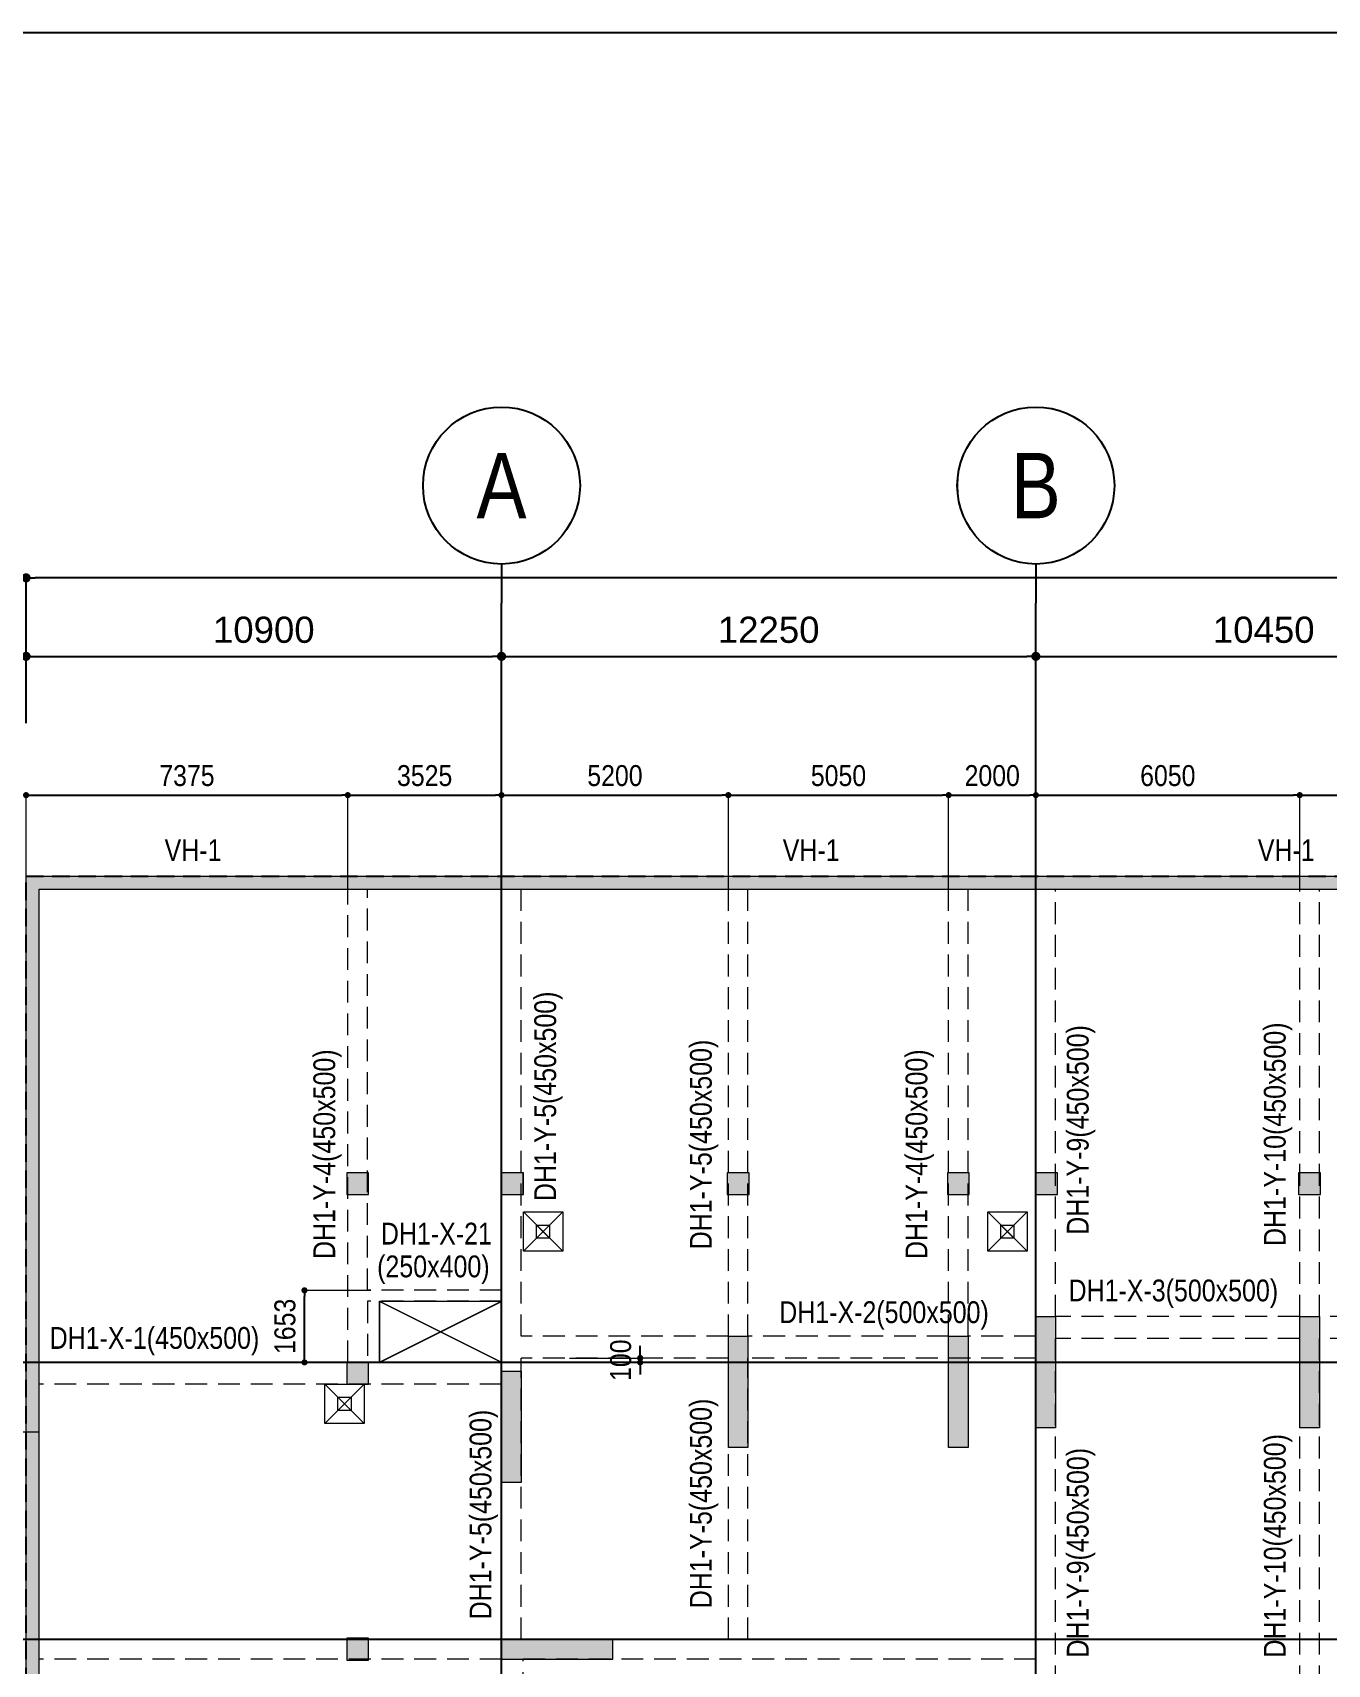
# Model space of a CAD drawing. Header units: millimetres. Extents: x 3718783 to 4027851, y 882487 to 1100782.
# Drawn here: x 3783429 to 3813112, y 1063373 to 1100782 of the extents above; entities that cross this region are included whole.
import ezdxf
from ezdxf.enums import TextEntityAlignment as Align

# ---------------------------------------------------------------- set-up
doc = ezdxf.new("R2010")
doc.units = ezdxf.units.MM
doc.header["$LTSCALE"] = 200
doc.header["$MEASUREMENT"] = 0
for name, pattern in [('CHG_XX_Cot_Ham 1$0$MB_Luoi truc$0$HTT Hidden 21', [3, 2, -1]), ('CHG_XX_Damsan_Ham 1$0$HIDDEN', [0.375, 0.25, -0.125]), ('CHG_XX_Luoi truc$0$MB_Luoi truc$0$Center101', [13, 10, -1, 1, -1]), ('HIDDEN', [0.375, 0.25, -0.125])]:
    doc.linetypes.add(name, pattern=pattern)
doc.layers.get('Defpoints').update_dxf_attribs({"color": 14, "lineweight": 0})
for name, color, linetype, lineweight in [('CHG_XX_Cot_Ham 1$0$Ap0302_PC', 150, 'Continuous', 9), ('CHG_XX_Cot_Ham 1$0$Ap0302_PC @ 1', 150, 'Continuous', 9), ('CHG_XX_Cot_Ham 1$0$Ap0302_PC @ 150', 150, 'Continuous', 9), ('CHG_XX_Cot_Ham 1$0$Ap0311_H', 8, 'Continuous', 15), ('CHG_XX_Cot_Ham 1$0$MB_Luoi truc$0$Dim 300', 1, 'Continuous', 5), ('CHG_XX_Cot_Ham 1$0$S_Concrete_Cont_2 Normal', 2, 'Continuous', 13), ('CHG_XX_Damsan_Ham 1$0$CHUTO', 51, 'Continuous', 15), ('CHG_XX_Damsan_Ham 1$0$DBAO', 3, 'Continuous', 13), ('CHG_XX_Damsan_Ham 1$0$DGIONG', 4, 'Continuous', 13), ('CHG_XX_Damsan_Ham 1$0$DMo', 254, 'CHG_XX_Damsan_Ham 1$0$HIDDEN', 9), ('CHG_XX_Damsan_Ham 1$0$Star Lo Mo', 5, 'Continuous', 13), ('CHG_XX_Damsan_Ham 1$0$tam cap ram', 8, 'Continuous', 5), ('Dim 200', 1, 'Continuous', 5), ('DMo', 254, 'HIDDEN', 9), ('MB_Luoi truc$0$Dim 300', 1, 'Continuous', 5), ('TEXT P Y', 2, 'Continuous', 15)]:
    doc.layers.add(name, color=color, linetype=linetype, lineweight=lineweight)
for name, color, linetype in [('CHG_XX_Cot_Ham 1$0$MB_Cot ham$0$Concrete Line', 6, 'Continuous'), ('CHG_XX_Cot_Ham 1$0$mb_cot tang 1-3$0$Concrete Line', 6, 'Continuous'), ('CHG_XX_Luoi truc$0$Grid', 34, 'Continuous'), ('CHG_XX_Luoi truc$0$Grid Line', 251, 'CHG_XX_Luoi truc$0$MB_Luoi truc$0$Center101'), ('mb_cot tang 1-3$0$Concrete Line', 6, 'Continuous'), ('TEXT P X', 1, 'Continuous')]:
    doc.layers.add(name, color=color, linetype=linetype)
doc.styles.add('CHG_XX_Cot_Ham 1$0$MB_Luoi truc$0$Arial_C', font='arial.ttf')
doc.styles.add('CHG_XX_Damsan_Ham 1$0$MB Ham 1$0$VNI-HelveC', font='VHELVCN_0.TTF')
doc.styles.add('CHG_XX_Luoi truc$0$MB_Luoi truc$0$Grid A-F$0$VNI-HelveCB', font='VHELVCB_0.TTF')
doc.styles.add('MB_Luoi truc$0$Arial_C', font='arial.ttf', dxfattribs={"width": 0.85})
doc.styles.add('TTP-HelCon', font='VHELVCN_0.TTF')
doc.dimstyles.new('200', dxfattribs={"dimscale": 200, "dimtxt": 2.4, "dimasz": 0.7, "dimexe": 0.0003, "dimexo": 0, "dimgap": 1, "dimtad": 1, "dimdec": 0, "dimzin": 12, "dimdsep": 46, "dimtxsty": 'MB_Luoi truc$0$Arial_C', "dimblk": 'MB_Luoi truc$0$_Dot', "dimcen": 0.5, "dimclrd": 256, "dimclre": 8, "dimclrt": 1, "dimadec": 0, "dimazin": 0, "dimtfac": 1, "dimtdec": 0, "dimtix": 1, "dimtmove": 2, "dimatfit": 3, "dimldrblk": 'MB_Luoi truc$0$HTT Arrow 30', "dimfxl": 1, "dimtolj": 1, "dimtzin": 0, "dimlwe": -1, "dimarcsym": 0})
doc.dimstyles.new('CHG_XX_Cot_Ham 1$0$MB_Luoi truc$0$Dim 300 (A1-A2)', dxfattribs={"dimscale": 300, "dimtxt": 2, "dimasz": 0.7, "dimexe": 0, "dimexo": 1, "dimgap": 1, "dimtad": 1, "dimdec": 0, "dimzin": 12, "dimdsep": 46, "dimtxsty": 'CHG_XX_Cot_Ham 1$0$MB_Luoi truc$0$Arial_C', "dimblk": 'CHG_XX_Cot_Ham 1$0$MB_Luoi truc$0$_Dot', "dimcen": 1, "dimclrd": 256, "dimclre": 256, "dimclrt": 3, "dimadec": 0, "dimazin": 0, "dimtfac": 1, "dimtdec": 0, "dimtix": 1, "dimtmove": 2, "dimatfit": 3, "dimldrblk": 'CHG_XX_Cot_Ham 1$0$MB_Luoi truc$0$HTT Arrow 30', "dimfxl": 1, "dimtolj": 1, "dimtzin": 0, "dimarcsym": 0})

# ---------------------------------------------------------------- blocks, each defined once
blk = doc.blocks.new('*U401')
at = {"layer": 'CHG_XX_Luoi truc$0$Grid', "lineweight": -2}
blk.add_line((0, 611), (0, 608), dxfattribs=at)
blk.add_circle((0, 617), 6, dxfattribs=at)
at = {"layer": 'CHG_XX_Luoi truc$0$Grid Line'}
blk.add_line((0, 0), (0, 608), dxfattribs=at)
at = {"layer": 'CHG_XX_Luoi truc$0$Grid', "lineweight": -2, "style": 'CHG_XX_Luoi truc$0$MB_Luoi truc$0$Grid A-F$0$VNI-HelveCB'}
for tag, p in [('GRIDSUB', (0, 617)), ('GRID', (0, -9))]:
    blk.add_attdef(tag, text='', height=5, dxfattribs=at).set_placement(p, align=Align.MIDDLE)
blk = doc.blocks.new('*U402')
at = {"layer": 'CHG_XX_Luoi truc$0$Grid', "lineweight": -2}
blk.add_line((0, 611), (0, 608), dxfattribs=at)
blk.add_circle((0, 617), 6, dxfattribs=at)
at = {"layer": 'CHG_XX_Luoi truc$0$Grid Line'}
blk.add_line((0, 0), (0, 608), dxfattribs=at)
at = {"layer": 'CHG_XX_Luoi truc$0$Grid', "lineweight": -2, "style": 'CHG_XX_Luoi truc$0$MB_Luoi truc$0$Grid A-F$0$VNI-HelveCB'}
for tag, p in [('GRIDSUB', (0, 617)), ('GRID', (0, -9))]:
    blk.add_attdef(tag, text='', height=5, dxfattribs=at).set_placement(p, align=Align.MIDDLE)
blk = doc.blocks.new('*U403')
at = {"layer": 'CHG_XX_Luoi truc$0$Grid Line'}
blk.add_line((0, 0), (0, 438), dxfattribs=at)
at = {"layer": 'CHG_XX_Luoi truc$0$Grid', "lineweight": -2, "style": 'CHG_XX_Luoi truc$0$MB_Luoi truc$0$Grid A-F$0$VNI-HelveCB'}
for tag, p in [('GRIDSUB', (0, 447)), ('GRID', (0, -9))]:
    blk.add_attdef(tag, text='', height=5, dxfattribs=at).set_placement(p, align=Align.MIDDLE)
blk = doc.blocks.new('CHG_XX_Luoi truc')
at = {"layer": 'CHG_XX_Luoi truc$0$Grid'}
ref = blk.add_blockref('*U402', (0, -12747), dxfattribs=dict(at, xscale=300, yscale=300, zscale=300))
ref.add_attrib('GRIDSUB', 'A', dxfattribs={"lineweight": -2, "height": 1500, "style": 'CHG_XX_Luoi truc$0$MB_Luoi truc$0$Grid A-F$0$VNI-HelveCB'}).set_placement((0, 172353), align=Align.MIDDLE)
ref = blk.add_blockref('*U401', (12250, -12747), dxfattribs=dict(at, xscale=300, yscale=300, zscale=300))
ref.add_attrib('GRIDSUB', 'B', dxfattribs={"lineweight": -2, "height": 1500, "style": 'CHG_XX_Luoi truc$0$MB_Luoi truc$0$Grid A-F$0$VNI-HelveCB'}).set_placement((12250, 172353), align=Align.MIDDLE)
at = {"layer": 'CHG_XX_Luoi truc$0$Grid', "xscale": 300.0000000000013, "yscale": 300.0000000000013, "zscale": 300.0000000000013, "rotation": 90}
for p in [(110703, 152250), (110703, 145900)]:
    blk.add_blockref('*U403', p, dxfattribs=at)
blk = doc.blocks.new('CHG_XX_Cot_Ham 1$0$MB_Luoi truc$0$_Dot')
at = {"color": 0, "linetype": 'ByBlock', "lineweight": -2}
blk.add_line((-0.5, 0), (-1, 0), dxfattribs=at)
at = {"color": 0, "linetype": 'ByBlock', "const_width": 0.5}
blk.add_lwpolyline([(-0.25, 0, 1), (0.25, 0, 1)], format="xyb", close=True, dxfattribs=at)
blk = doc.blocks.new('*D393')
at = {"layer": 'CHG_XX_Cot_Ham 1$0$MB_Luoi truc$0$Dim 300', "lineweight": -2, "transparency": 16777216}
for p, q in [((-10900, 166908), (-10900, 168437)), ((-10690, 168437), (-210, 168437)), ((0, 166908), (0, 168437))]:
    blk.add_line(p, q, dxfattribs=at)
at = {"layer": 'Defpoints', "color": 0, "transparency": 16777216}
for p in [(0, 168437), (-10900, 166608), (0, 166608)]:
    blk.add_point(p, dxfattribs=at)
at = {"layer": 'CHG_XX_Cot_Ham 1$0$MB_Luoi truc$0$Dim 300', "lineweight": -2, "transparency": 16777216, "xscale": 210, "yscale": 210, "zscale": 210, "rotation": 180}
blk.add_blockref('CHG_XX_Cot_Ham 1$0$MB_Luoi truc$0$_Dot', (-10900, 168437), dxfattribs=at)
at = {"layer": 'CHG_XX_Cot_Ham 1$0$MB_Luoi truc$0$Dim 300', "lineweight": -2, "transparency": 16777216, "xscale": 210, "yscale": 210, "zscale": 210}
blk.add_blockref('CHG_XX_Cot_Ham 1$0$MB_Luoi truc$0$_Dot', (0, 168437), dxfattribs=at)
at = {"layer": 'CHG_XX_Cot_Ham 1$0$MB_Luoi truc$0$Dim 300', "color": 3, "transparency": 16777216, "insert": (-5450, 169043), "char_height": 600, "attachment_point": 5, "style": 'CHG_XX_Cot_Ham 1$0$MB_Luoi truc$0$Arial_C'}
blk.add_mtext('\\A1;10900', dxfattribs=at)
blk = doc.blocks.new('CHG_XX_Cot_Ham 1$0$MB_Luoi truc$0$HTT Arrow 30')
blk.add_hatch(color=256).paths.add_polyline_path([(-2.5, 0.375), (-2.5, -0.375), (0, 0)])
at = {"color": 0, "linetype": 'ByBlock', "lineweight": -2}
for p, q in [((0, 0), (-2.5, 0.375)), ((-2.5, -0.375), (-2.5, 0.375)), ((0, 0), (-2.5, -0.375))]:
    blk.add_line(p, q, dxfattribs=at)
blk = doc.blocks.new('*D358')
at = {"layer": 'CHG_XX_Cot_Ham 1$0$MB_Luoi truc$0$Dim 300', "lineweight": -2, "transparency": 16777216}
for p, q in [((0, 166908), (0, 168437)), ((210, 168437), (12040, 168437)), ((12250, 166908), (12250, 168437))]:
    blk.add_line(p, q, dxfattribs=at)
at = {"layer": 'Defpoints', "color": 0, "transparency": 16777216}
for p in [(12250, 168437), (0, 166608), (12250, 166608)]:
    blk.add_point(p, dxfattribs=at)
at = {"layer": 'CHG_XX_Cot_Ham 1$0$MB_Luoi truc$0$Dim 300', "lineweight": -2, "transparency": 16777216, "xscale": 210, "yscale": 210, "zscale": 210, "rotation": 180}
blk.add_blockref('CHG_XX_Cot_Ham 1$0$MB_Luoi truc$0$_Dot', (0, 168437), dxfattribs=at)
at = {"layer": 'CHG_XX_Cot_Ham 1$0$MB_Luoi truc$0$Dim 300', "lineweight": -2, "transparency": 16777216, "xscale": 210, "yscale": 210, "zscale": 210}
blk.add_blockref('CHG_XX_Cot_Ham 1$0$MB_Luoi truc$0$_Dot', (12250, 168437), dxfattribs=at)
at = {"layer": 'CHG_XX_Cot_Ham 1$0$MB_Luoi truc$0$Dim 300', "color": 3, "transparency": 16777216, "insert": (6125, 169043), "char_height": 600, "attachment_point": 5, "style": 'CHG_XX_Cot_Ham 1$0$MB_Luoi truc$0$Arial_C'}
blk.add_mtext('\\A1;12250', dxfattribs=at)
blk = doc.blocks.new('*D359')
at = {"layer": 'CHG_XX_Cot_Ham 1$0$MB_Luoi truc$0$Dim 300', "lineweight": -2, "transparency": 16777216}
for p, q in [((12250, 166908), (12250, 168437)), ((12460, 168437), (22490, 168437)), ((22700, 166908), (22700, 168437))]:
    blk.add_line(p, q, dxfattribs=at)
at = {"layer": 'Defpoints', "color": 0, "transparency": 16777216}
for p in [(22700, 168437), (12250, 166608), (22700, 166608)]:
    blk.add_point(p, dxfattribs=at)
at = {"layer": 'CHG_XX_Cot_Ham 1$0$MB_Luoi truc$0$Dim 300', "lineweight": -2, "transparency": 16777216, "xscale": 210, "yscale": 210, "zscale": 210, "rotation": 180}
blk.add_blockref('CHG_XX_Cot_Ham 1$0$MB_Luoi truc$0$_Dot', (12250, 168437), dxfattribs=at)
at = {"layer": 'CHG_XX_Cot_Ham 1$0$MB_Luoi truc$0$Dim 300', "lineweight": -2, "transparency": 16777216, "xscale": 210, "yscale": 210, "zscale": 210}
blk.add_blockref('CHG_XX_Cot_Ham 1$0$MB_Luoi truc$0$_Dot', (22700, 168437), dxfattribs=at)
at = {"layer": 'CHG_XX_Cot_Ham 1$0$MB_Luoi truc$0$Dim 300', "color": 3, "transparency": 16777216, "insert": (17475, 169043), "char_height": 600, "attachment_point": 5, "style": 'CHG_XX_Cot_Ham 1$0$MB_Luoi truc$0$Arial_C'}
blk.add_mtext('\\A1;10450', dxfattribs=at)
blk = doc.blocks.new('*D370')
at = {"layer": 'CHG_XX_Cot_Ham 1$0$MB_Luoi truc$0$Dim 300', "lineweight": -2, "transparency": 16777216}
for p, q in [((-10900, 166908), (-10900, 170237)), ((105840, 170237), (-10690, 170237)), ((106050, 166908), (106050, 170237))]:
    blk.add_line(p, q, dxfattribs=at)
at = {"layer": 'Defpoints', "color": 0, "transparency": 16777216}
for p in [(-10900, 170237), (-10900, 166608), (106050, 166608)]:
    blk.add_point(p, dxfattribs=at)
at = {"layer": 'CHG_XX_Cot_Ham 1$0$MB_Luoi truc$0$Dim 300', "lineweight": -2, "transparency": 16777216, "xscale": 210, "yscale": 210, "zscale": 210, "rotation": 180}
blk.add_blockref('CHG_XX_Cot_Ham 1$0$MB_Luoi truc$0$_Dot', (-10900, 170237), dxfattribs=at)
at = {"layer": 'CHG_XX_Cot_Ham 1$0$MB_Luoi truc$0$Dim 300', "lineweight": -2, "transparency": 16777216, "xscale": 210, "yscale": 210, "zscale": 210}
blk.add_blockref('CHG_XX_Cot_Ham 1$0$MB_Luoi truc$0$_Dot', (106050, 170237), dxfattribs=at)
at = {"layer": 'CHG_XX_Cot_Ham 1$0$MB_Luoi truc$0$Dim 300', "color": 3, "transparency": 16777216, "insert": (47575, 170843), "char_height": 600, "attachment_point": 5, "style": 'CHG_XX_Cot_Ham 1$0$MB_Luoi truc$0$Arial_C'}
blk.add_mtext('\\A1;116950', dxfattribs=at)
blk = doc.blocks.new('*U548')
at = {"layer": 'CHG_XX_Cot_Ham 1$0$Ap0302_PC @ 1'}
h = blk.add_hatch(color=256, dxfattribs=at)
h.dxf.hatch_style = 1
h.paths.add_polyline_path([(450, 0), (0, 0), (0, -2550), (450, -2550)])
at = {"layer": 'CHG_XX_Cot_Ham 1$0$Ap0302_PC @ 150'}
h = blk.add_hatch(color=256, dxfattribs=at)
h.dxf.hatch_style = 1
h.paths.add_polyline_path([(450, 0), (0, 0), (0, -2550), (450, -2550)])
blk = doc.blocks.new('CHG_XX_Cot_Ham 1$0$Block A_C450x2250')
at = {"layer": 'CHG_XX_Cot_Ham 1$0$Ap0302_PC'}
blk.add_lwpolyline([(450, -2550), (0, -2550), (0, 0), (450, 0)], close=True, dxfattribs=at)
blk.add_blockref('*U548', (0, 0), dxfattribs=at)
blk = doc.blocks.new('*U550')
at = {"layer": 'CHG_XX_Cot_Ham 1$0$Ap0302_PC @ 1'}
h = blk.add_hatch(color=3, dxfattribs=at)
h.dxf.hatch_style = 1
h.paths.add_polyline_path([(-250, -250), (-250, 250), (250, 250), (250, -250)])
at = {"layer": 'CHG_XX_Cot_Ham 1$0$Ap0302_PC @ 150'}
h = blk.add_hatch(color=3, dxfattribs=at)
h.dxf.hatch_style = 1
h.paths.add_polyline_path([(-250, -250), (-250, 250), (250, 250), (250, -250)])
blk = doc.blocks.new('CHG_XX_Cot_Ham 1$0$500x500')
at = {"layer": 'CHG_XX_Cot_Ham 1$0$Ap0302_PC'}
blk.add_lwpolyline([(250, -250), (250, 250), (-250, 250), (-250, -250)], close=True, dxfattribs=at)
blk.add_blockref('*U550', (0, 0), dxfattribs=at)
blk = doc.blocks.new('CHG_XX_Damsan_Ham 1$0$ArchStaire')
at = {"layer": 'CHG_XX_Damsan_Ham 1$0$tam cap ram'}
for p, q in [((-15050, 11198), (-12250, 12598)), ((-12250, 11198), (-15050, 12598))]:
    blk.add_line(p, q, dxfattribs=at)
blk.add_lwpolyline([(-15050, 11198), (-12250, 11198), (-12250, 12598), (-15050, 12598)], close=True, dxfattribs=at)
at = {"layer": 'CHG_XX_Damsan_Ham 1$0$tam cap ram', "style": 'CHG_XX_Damsan_Ham 1$0$MB Ham 1$0$VNI-HelveC'}
blk.add_attdef('OPENING', text='', height=100, dxfattribs=at).set_placement((65550, -45777), align=Align.MIDDLE_CENTER)
blk = doc.blocks.new('MB_Luoi truc$0$_Dot')
at = {"color": 0, "linetype": 'ByBlock', "lineweight": -2}
blk.add_line((-0.5, 0), (-1, 0), dxfattribs=at)
at = {"color": 0, "linetype": 'ByBlock', "const_width": 0.5}
blk.add_lwpolyline([(-0.25, 0, 1), (0.25, 0, 1)], format="xyb", close=True, dxfattribs=at)
blk = doc.blocks.new('*D44')
at = {"layer": 'Defpoints', "color": 0, "transparency": 16777216}
for p in [(3790654, 1083301), (3783279, 1081446), (3790654, 1081146)]:
    blk.add_point(p, dxfattribs=at)
at = {"layer": 'MB_Luoi truc$0$Dim 300', "color": 8, "transparency": 16777216}
for p, q in [((3783279, 1081446), (3783279, 1083301)), ((3790654, 1081146), (3790654, 1083301))]:
    blk.add_line(p, q, dxfattribs=at)
at = {"layer": 'MB_Luoi truc$0$Dim 300', "lineweight": -2, "transparency": 16777216}
blk.add_line((3783419, 1083301), (3790514, 1083301), dxfattribs=at)
at = {"layer": 'MB_Luoi truc$0$Dim 300', "lineweight": -2, "transparency": 16777216, "xscale": 140, "yscale": 140, "zscale": 140, "rotation": 180}
blk.add_blockref('MB_Luoi truc$0$_Dot', (3783279, 1083301), dxfattribs=at)
at = {"layer": 'MB_Luoi truc$0$Dim 300', "lineweight": -2, "transparency": 16777216, "xscale": 140, "yscale": 140, "zscale": 140}
blk.add_blockref('MB_Luoi truc$0$_Dot', (3790654, 1083301), dxfattribs=at)
at = {"layer": 'MB_Luoi truc$0$Dim 300', "color": 1, "transparency": 16777216, "insert": (3786966, 1083746), "char_height": 480, "attachment_point": 5, "style": 'MB_Luoi truc$0$Arial_C'}
blk.add_mtext('\\A1;7375', dxfattribs=at)
blk = doc.blocks.new('MB_Luoi truc$0$HTT Arrow 30')
blk.add_hatch(color=256).paths.add_polyline_path([(-2.5, 0.375), (-2.5, -0.375), (0, 0)])
at = {"color": 0, "linetype": 'ByBlock', "lineweight": -2}
for p, q in [((0, 0), (-2.5, 0.375)), ((-2.5, -0.375), (-2.5, 0.375)), ((0, 0), (-2.5, -0.375))]:
    blk.add_line(p, q, dxfattribs=at)
blk = doc.blocks.new('*D45')
at = {"layer": 'Defpoints', "color": 0, "transparency": 16777216}
for p in [(3794179, 1083301), (3790654, 1081146), (3794179, 1081446)]:
    blk.add_point(p, dxfattribs=at)
at = {"layer": 'MB_Luoi truc$0$Dim 300', "color": 8, "transparency": 16777216}
for p, q in [((3790654, 1081146), (3790654, 1083301)), ((3794179, 1081446), (3794179, 1083301))]:
    blk.add_line(p, q, dxfattribs=at)
at = {"layer": 'MB_Luoi truc$0$Dim 300', "lineweight": -2, "transparency": 16777216}
blk.add_line((3790794, 1083301), (3794039, 1083301), dxfattribs=at)
at = {"layer": 'MB_Luoi truc$0$Dim 300', "lineweight": -2, "transparency": 16777216, "xscale": 140, "yscale": 140, "zscale": 140, "rotation": 180}
blk.add_blockref('MB_Luoi truc$0$_Dot', (3790654, 1083301), dxfattribs=at)
at = {"layer": 'MB_Luoi truc$0$Dim 300', "lineweight": -2, "transparency": 16777216, "xscale": 140, "yscale": 140, "zscale": 140}
blk.add_blockref('MB_Luoi truc$0$_Dot', (3794179, 1083301), dxfattribs=at)
at = {"layer": 'MB_Luoi truc$0$Dim 300', "color": 1, "transparency": 16777216, "insert": (3792416, 1083746), "char_height": 480, "attachment_point": 5, "style": 'MB_Luoi truc$0$Arial_C'}
blk.add_mtext('\\A1;3525', dxfattribs=at)
blk = doc.blocks.new('*D46')
at = {"layer": 'Defpoints', "color": 0, "transparency": 16777216}
for p in [(3799379, 1083301), (3794179, 1081446), (3799379, 1081146)]:
    blk.add_point(p, dxfattribs=at)
at = {"layer": 'MB_Luoi truc$0$Dim 300', "color": 8, "transparency": 16777216}
for p, q in [((3794179, 1081446), (3794179, 1083301)), ((3799379, 1081146), (3799379, 1083301))]:
    blk.add_line(p, q, dxfattribs=at)
at = {"layer": 'MB_Luoi truc$0$Dim 300', "lineweight": -2, "transparency": 16777216}
blk.add_line((3794319, 1083301), (3799239, 1083301), dxfattribs=at)
at = {"layer": 'MB_Luoi truc$0$Dim 300', "lineweight": -2, "transparency": 16777216, "xscale": 140, "yscale": 140, "zscale": 140, "rotation": 180}
blk.add_blockref('MB_Luoi truc$0$_Dot', (3794179, 1083301), dxfattribs=at)
at = {"layer": 'MB_Luoi truc$0$Dim 300', "lineweight": -2, "transparency": 16777216, "xscale": 140, "yscale": 140, "zscale": 140}
blk.add_blockref('MB_Luoi truc$0$_Dot', (3799379, 1083301), dxfattribs=at)
at = {"layer": 'MB_Luoi truc$0$Dim 300', "color": 1, "transparency": 16777216, "insert": (3796779, 1083746), "char_height": 480, "attachment_point": 5, "style": 'MB_Luoi truc$0$Arial_C'}
blk.add_mtext('\\A1;5200', dxfattribs=at)
blk = doc.blocks.new('*D47')
at = {"layer": 'Defpoints', "color": 0, "transparency": 16777216}
for p in [(3804429, 1083301), (3799379, 1081146), (3804429, 1081146)]:
    blk.add_point(p, dxfattribs=at)
at = {"layer": 'MB_Luoi truc$0$Dim 300', "color": 8, "transparency": 16777216}
for p, q in [((3799379, 1081146), (3799379, 1083301)), ((3804429, 1081146), (3804429, 1083301))]:
    blk.add_line(p, q, dxfattribs=at)
at = {"layer": 'MB_Luoi truc$0$Dim 300', "lineweight": -2, "transparency": 16777216}
blk.add_line((3799519, 1083301), (3804289, 1083301), dxfattribs=at)
at = {"layer": 'MB_Luoi truc$0$Dim 300', "lineweight": -2, "transparency": 16777216, "xscale": 140, "yscale": 140, "zscale": 140, "rotation": 180}
blk.add_blockref('MB_Luoi truc$0$_Dot', (3799379, 1083301), dxfattribs=at)
at = {"layer": 'MB_Luoi truc$0$Dim 300', "lineweight": -2, "transparency": 16777216, "xscale": 140, "yscale": 140, "zscale": 140}
blk.add_blockref('MB_Luoi truc$0$_Dot', (3804429, 1083301), dxfattribs=at)
at = {"layer": 'MB_Luoi truc$0$Dim 300', "color": 1, "transparency": 16777216, "insert": (3801904, 1083746), "char_height": 480, "attachment_point": 5, "style": 'MB_Luoi truc$0$Arial_C'}
blk.add_mtext('\\A1;5050', dxfattribs=at)
blk = doc.blocks.new('*D48')
at = {"layer": 'Defpoints', "color": 0, "transparency": 16777216}
for p in [(3806429, 1083301), (3804429, 1081146), (3806429, 1081146)]:
    blk.add_point(p, dxfattribs=at)
at = {"layer": 'MB_Luoi truc$0$Dim 300', "color": 8, "transparency": 16777216}
for p, q in [((3804429, 1081146), (3804429, 1083301)), ((3806429, 1081146), (3806429, 1083301))]:
    blk.add_line(p, q, dxfattribs=at)
at = {"layer": 'MB_Luoi truc$0$Dim 300', "lineweight": -2, "transparency": 16777216}
blk.add_line((3804569, 1083301), (3806289, 1083301), dxfattribs=at)
at = {"layer": 'MB_Luoi truc$0$Dim 300', "lineweight": -2, "transparency": 16777216, "xscale": 140, "yscale": 140, "zscale": 140, "rotation": 180}
blk.add_blockref('MB_Luoi truc$0$_Dot', (3804429, 1083301), dxfattribs=at)
at = {"layer": 'MB_Luoi truc$0$Dim 300', "lineweight": -2, "transparency": 16777216, "xscale": 140, "yscale": 140, "zscale": 140}
blk.add_blockref('MB_Luoi truc$0$_Dot', (3806429, 1083301), dxfattribs=at)
at = {"layer": 'MB_Luoi truc$0$Dim 300', "color": 1, "transparency": 16777216, "insert": (3805429, 1083746), "char_height": 480, "attachment_point": 5, "style": 'MB_Luoi truc$0$Arial_C'}
blk.add_mtext('\\A1;2000', dxfattribs=at)
blk = doc.blocks.new('*D49')
at = {"layer": 'Defpoints', "color": 0, "transparency": 16777216}
for p in [(3812479, 1083301), (3806429, 1081146), (3812479, 1081146)]:
    blk.add_point(p, dxfattribs=at)
at = {"layer": 'MB_Luoi truc$0$Dim 300', "color": 8, "transparency": 16777216}
for p, q in [((3806429, 1081146), (3806429, 1083301)), ((3812479, 1081146), (3812479, 1083301))]:
    blk.add_line(p, q, dxfattribs=at)
at = {"layer": 'MB_Luoi truc$0$Dim 300', "lineweight": -2, "transparency": 16777216}
blk.add_line((3806569, 1083301), (3812339, 1083301), dxfattribs=at)
at = {"layer": 'MB_Luoi truc$0$Dim 300', "lineweight": -2, "transparency": 16777216, "xscale": 140, "yscale": 140, "zscale": 140, "rotation": 180}
blk.add_blockref('MB_Luoi truc$0$_Dot', (3806429, 1083301), dxfattribs=at)
at = {"layer": 'MB_Luoi truc$0$Dim 300', "lineweight": -2, "transparency": 16777216, "xscale": 140, "yscale": 140, "zscale": 140}
blk.add_blockref('MB_Luoi truc$0$_Dot', (3812479, 1083301), dxfattribs=at)
at = {"layer": 'MB_Luoi truc$0$Dim 300', "color": 1, "transparency": 16777216, "insert": (3809454, 1083746), "char_height": 480, "attachment_point": 5, "style": 'MB_Luoi truc$0$Arial_C'}
blk.add_mtext('\\A1;6050', dxfattribs=at)
blk = doc.blocks.new('*D50')
at = {"layer": 'Defpoints', "color": 0, "transparency": 16777216}
for p in [(3815929, 1083301), (3812479, 1081146), (3815929, 1081146)]:
    blk.add_point(p, dxfattribs=at)
at = {"layer": 'MB_Luoi truc$0$Dim 300', "color": 8, "transparency": 16777216}
for p, q in [((3812479, 1081146), (3812479, 1083301)), ((3815929, 1081146), (3815929, 1083301))]:
    blk.add_line(p, q, dxfattribs=at)
at = {"layer": 'MB_Luoi truc$0$Dim 300', "lineweight": -2, "transparency": 16777216}
blk.add_line((3812619, 1083301), (3815789, 1083301), dxfattribs=at)
at = {"layer": 'MB_Luoi truc$0$Dim 300', "lineweight": -2, "transparency": 16777216, "xscale": 140, "yscale": 140, "zscale": 140, "rotation": 180}
blk.add_blockref('MB_Luoi truc$0$_Dot', (3812479, 1083301), dxfattribs=at)
at = {"layer": 'MB_Luoi truc$0$Dim 300', "lineweight": -2, "transparency": 16777216, "xscale": 140, "yscale": 140, "zscale": 140}
blk.add_blockref('MB_Luoi truc$0$_Dot', (3815929, 1083301), dxfattribs=at)
at = {"layer": 'MB_Luoi truc$0$Dim 300', "color": 1, "transparency": 16777216, "insert": (3814204, 1083746), "char_height": 480, "attachment_point": 5, "style": 'MB_Luoi truc$0$Arial_C'}
blk.add_mtext('\\A1;3450', dxfattribs=at)
blk = doc.blocks.new('*D157')
at = {"layer": 'Defpoints', "color": 0, "transparency": 16777216}
for p in [(3789661, 1071948), (3791179, 1071948), (3791179, 1070296)]:
    blk.add_point(p, dxfattribs=at)
at = {"layer": 'Dim 200', "color": 8, "transparency": 16777216}
for p, q in [((3791179, 1071948), (3789661, 1071948)), ((3791179, 1070296), (3789661, 1070296))]:
    blk.add_line(p, q, dxfattribs=at)
at = {"layer": 'Dim 200', "lineweight": -2, "transparency": 16777216}
blk.add_line((3789661, 1070436), (3789661, 1071808), dxfattribs=at)
at = {"layer": 'Dim 200', "lineweight": -2, "transparency": 16777216, "xscale": 140, "yscale": 140, "zscale": 140}
for p, rotation in [((3789661, 1071948), 90), ((3789661, 1070296), 270)]:
    blk.add_blockref('MB_Luoi truc$0$_Dot', p, dxfattribs=dict(at, rotation=rotation))
at = {"layer": 'Dim 200', "color": 1, "transparency": 16777216, "insert": (3789215, 1071122), "char_height": 480, "attachment_point": 5, "rotation": 90, "style": 'MB_Luoi truc$0$Arial_C'}
blk.add_mtext('\\A1;1653', dxfattribs=at)
blk = doc.blocks.new('*D158')
at = {"layer": 'Defpoints', "color": 0, "transparency": 16777216}
for p in [(3795736, 1070396), (3795736, 1070296), (3797357, 1070396)]:
    blk.add_point(p, dxfattribs=at)
at = {"layer": 'Dim 200', "lineweight": -2, "transparency": 16777216}
for p, q in [((3797357, 1070536), (3797357, 1070676)), ((3797357, 1070296), (3797357, 1070396)), ((3797357, 1070156), (3797357, 1070016))]:
    blk.add_line(p, q, dxfattribs=at)
at = {"layer": 'Dim 200', "color": 8, "transparency": 16777216}
for p, q in [((3795736, 1070396), (3797358, 1070396)), ((3795736, 1070296), (3797358, 1070296))]:
    blk.add_line(p, q, dxfattribs=at)
at = {"layer": 'Dim 200', "lineweight": -2, "transparency": 16777216, "xscale": 140, "yscale": 140, "zscale": 140}
for p, rotation in [((3797357, 1070396), 270), ((3797357, 1070296), 90)]:
    blk.add_blockref('MB_Luoi truc$0$_Dot', p, dxfattribs=dict(at, rotation=rotation))
at = {"layer": 'Dim 200', "color": 1, "transparency": 16777216, "insert": (3796912, 1070346), "char_height": 480, "attachment_point": 5, "rotation": 90, "style": 'MB_Luoi truc$0$Arial_C'}
blk.add_mtext('\\A1;100', dxfattribs=at)
blk = doc.blocks.new('*D159')
at = {"layer": 'Defpoints', "color": 0, "transparency": 16777216}
for p in [(3783279, 1070296), (3781358, 1068696), (3783579, 1068696)]:
    blk.add_point(p, dxfattribs=at)
at = {"layer": 'Dim 200', "color": 8, "transparency": 16777216}
for p, q in [((3783279, 1070296), (3781358, 1070296)), ((3783579, 1068696), (3781358, 1068696))]:
    blk.add_line(p, q, dxfattribs=at)
at = {"layer": 'Dim 200', "lineweight": -2, "transparency": 16777216}
blk.add_line((3781358, 1070156), (3781358, 1068836), dxfattribs=at)
at = {"layer": 'Dim 200', "lineweight": -2, "transparency": 16777216, "xscale": 140, "yscale": 140, "zscale": 140}
for p, rotation in [((3781358, 1070296), 90), ((3781358, 1068696), 270)]:
    blk.add_blockref('MB_Luoi truc$0$_Dot', p, dxfattribs=dict(at, rotation=rotation))
at = {"layer": 'Dim 200', "color": 1, "transparency": 16777216, "insert": (3780913, 1069496), "char_height": 480, "attachment_point": 5, "rotation": 90, "style": 'MB_Luoi truc$0$Arial_C'}
blk.add_mtext('\\A1;1600', dxfattribs=at)
blk = doc.blocks.new('*D160')
at = {"layer": 'Defpoints', "color": 0, "transparency": 16777216}
for p in [(3783579, 1068696), (3781358, 1063946), (3783279, 1063946)]:
    blk.add_point(p, dxfattribs=at)
at = {"layer": 'Dim 200', "color": 8, "transparency": 16777216}
for p, q in [((3783579, 1068696), (3781358, 1068696)), ((3783279, 1063946), (3781358, 1063946))]:
    blk.add_line(p, q, dxfattribs=at)
at = {"layer": 'Dim 200', "lineweight": -2, "transparency": 16777216}
blk.add_line((3781358, 1068556), (3781358, 1064086), dxfattribs=at)
at = {"layer": 'Dim 200', "lineweight": -2, "transparency": 16777216, "xscale": 140, "yscale": 140, "zscale": 140}
for p, rotation in [((3781358, 1068696), 90), ((3781358, 1063946), 270)]:
    blk.add_blockref('MB_Luoi truc$0$_Dot', p, dxfattribs=dict(at, rotation=rotation))
at = {"layer": 'Dim 200', "color": 1, "transparency": 16777216, "insert": (3780913, 1066321), "char_height": 480, "attachment_point": 5, "rotation": 90, "style": 'MB_Luoi truc$0$Arial_C'}
blk.add_mtext('\\A1;4750', dxfattribs=at)
blk = doc.blocks.new('*D161')
at = {"layer": 'Defpoints', "color": 0, "transparency": 16777216}
for p in [(3783279, 1063946), (3781358, 1057471), (3783579, 1057471)]:
    blk.add_point(p, dxfattribs=at)
at = {"layer": 'Dim 200', "color": 8, "transparency": 16777216}
for p, q in [((3783279, 1063946), (3781358, 1063946)), ((3783579, 1057471), (3781358, 1057471))]:
    blk.add_line(p, q, dxfattribs=at)
at = {"layer": 'Dim 200', "lineweight": -2, "transparency": 16777216}
blk.add_line((3781358, 1063806), (3781358, 1057611), dxfattribs=at)
at = {"layer": 'Dim 200', "lineweight": -2, "transparency": 16777216, "xscale": 140, "yscale": 140, "zscale": 140}
for p, rotation in [((3781358, 1063946), 90), ((3781358, 1057471), 270)]:
    blk.add_blockref('MB_Luoi truc$0$_Dot', p, dxfattribs=dict(at, rotation=rotation))
at = {"layer": 'Dim 200', "color": 1, "transparency": 16777216, "insert": (3780913, 1060708), "char_height": 480, "attachment_point": 5, "rotation": 90, "style": 'MB_Luoi truc$0$Arial_C'}
blk.add_mtext('\\A1;6475', dxfattribs=at)
blk = doc.blocks.new('CHG_XX_Cot_Ham 1')
at = {"layer": 'CHG_XX_Cot_Ham 1$0$Ap0311_H'}
h = blk.add_hatch(color=256, dxfattribs=at)
h.dxf.hatch_style = 1
h.paths.add_polyline_path([(99639.2, 163400), (-10900, 163400), (-10900, 85450), (-300, 85450), (-300, 84050), (32350, 84050), (32350, -9000), (103575.5, -9000), (106050, -6022), (106050, 158254.3)])
h.paths.add_polyline_path([(99533.7, 163100), (105750, 158110.4), (105750, 90450), (105650, 90450), (105650, 90450), (105750, 90450), (105750, 13850), (105750, 13825.9), (105750, -5913.6), (103434.7, -8700), (93600, -8700), (32650, -8700), (32650, 84350), (0, 84350), (0, 85750), (-10600, 85750), (-10600, 163100), (93600, 163100)], flags=16)
at = {"layer": 'CHG_XX_Cot_Ham 1$0$Ap0302_PC'}
blk.add_lwpolyline([(32350, 84050), (-300, 84050), (-300, 85450), (-10900, 85450), (-10900, 163400), (99639.2, 163400), (106050, 158254.3), (106050, -6022), (103575.5, -9000), (32350, -9000)], close=True, dxfattribs=at)
blk.add_lwpolyline([(105750, 90444), (105750, -5913.6), (103434.7, -8700), (32650, -8700), (32650, 84350), (0, 84350), (0, 85750), (-10600, 85750), (-10600, 163100), (99533.7, 163100), (105750, 158110.4), (105750, 127475.9)], dxfattribs=at)
at = {"layer": 'CHG_XX_Cot_Ham 1$0$MB_Cot ham$0$Concrete Line', "linetype": 'CHG_XX_Cot_Ham 1$0$MB_Luoi truc$0$HTT Hidden 21'}
blk.add_lwpolyline([(99639.2, 163400), (106050, 158254.3), (106050, -6022), (103575.5, -9000), (32350, -9000), (32350, 84050), (-300, 84050), (-300, 85450), (-10900, 85450), (-10900, 163400)], close=True, dxfattribs=at)
at = {"layer": 'CHG_XX_Cot_Ham 1$0$Ap0302_PC'}
for p in [(12250, 153300), (18300, 153300), (5200, 152850), (10250, 152850), (10250, 152850), (0, 152050)]:
    blk.add_blockref('CHG_XX_Cot_Ham 1$0$Block A_C450x2250', p, dxfattribs=at)
at = {"layer": 'CHG_XX_Cot_Ham 1$0$Ap0302_PC', "xscale": -1, "rotation": 90}
blk.add_blockref('CHG_XX_Cot_Ham 1$0$Block A_C450x2250', (0, 145900), dxfattribs=at)
at = {"layer": 'CHG_XX_Cot_Ham 1$0$mb_cot tang 1-3$0$Concrete Line'}
blk.add_blockref('CHG_XX_Luoi truc', (0, 0), dxfattribs=at)
at = {"layer": 'CHG_XX_Cot_Ham 1$0$S_Concrete_Cont_2 Normal'}
for p in [(-3300, 156347.9), (250, 156350), (5425, 156350), (10475, 156350), (12500, 156350), (18525, 156350), (-3300, 152000), (-3300, 145675)]:
    blk.add_blockref('CHG_XX_Cot_Ham 1$0$500x500', p, dxfattribs=at)
at = {"layer": 'CHG_XX_Cot_Ham 1$0$MB_Luoi truc$0$Dim 300'}
for base, p1, p2, picture, middle in [((-10900, 170237), (106050, 166608.3), (-10900, 166608.3), '*D370', (47575, 170843.4)), ((0, 168437), (-10900, 166608.3), (0, 166608.3), '*D393', (-5450, 169043.4)), ((12250, 168437), (0, 166608.3), (12250, 166608.3), '*D358', (6125, 169043.4)), ((22700, 168437), (12250, 166608.3), (22700, 166608.3), '*D359', (17475, 169043.4))]:
    dim = blk.add_linear_dim(base=base, p1=p1, p2=p2, dimstyle='CHG_XX_Cot_Ham 1$0$MB_Luoi truc$0$Dim 300 (A1-A2)', dxfattribs=at)
    dim.commit()
    dim.dimension.update_dxf_attribs({"geometry": picture, "text_midpoint": middle})
blk = doc.blocks.new('CHG_XX_Damsan_Ham 1', base_point=(3089256, -609981))
at = {"layer": 'CHG_XX_Damsan_Ham 1$0$DBAO'}
blk.add_lwpolyline([(-10900, 85450), (-10900, 163400), (99639, 163400), (106050, 158250), (106050, -6022), (103576, -9000), (32350, -9000), (32350, 84050), (-300, 84050), (-300, 85450), (-10900, 85450)], dxfattribs=at)
at = {"layer": 'CHG_XX_Damsan_Ham 1$0$DMo', "ltscale": 10}
for p, q in [((-3525, 152250), (-3525, 163100)), ((-3075, 153903), (-3075, 163100)), ((0, 152250), (0, 163100)), ((450, 152850), (450, 163100)), ((5200, 152850), (5200, 163100)), ((5650, 152850), (5650, 163100)), ((10250, 152850), (10250, 163102)), ((10700, 152850), (10700, 163102)), ((12250, 152850), (12250, 163100)), ((12700, 153300), (12700, 163100)), ((18300, 153300), (18300, 163100)), ((18750, 153300), (18750, 163100)), ((0, 153903), (-3075, 153903)), ((0, 153653), (-3075, 153653)), ((-3075, 153653), (-3075, 152250)), ((18300, 153300), (12700, 153300)), ((21750, 153300), (18750, 153300)), ((5200, 152850), (450, 152850)), ((10250, 152850), (5650, 152850)), ((12250, 152850), (10700, 152850)), ((12700, 141050), (12700, 152800)), ((18300, 152800), (12700, 152800)), ((18300, 141050), (18300, 152800)), ((18750, 141050), (18750, 152800)), ((21750, 152800), (18750, 152800)), ((450, 145900), (450, 152350)), ((5200, 152350), (450, 152350)), ((5200, 145900), (5200, 152350)), ((5650, 145900), (5650, 152350)), ((12250, 152350), (5650, 152350)), ((12250, 145900), (12250, 152350)), ((-3600, 152250), (-10600, 152250)), ((0, 152250), (-3000, 152250)), ((0, 151750), (-10600, 151750)), ((0, 145900), (0, 151750)), ((0, 145900), (-10600, 145900)), ((5200, 145900), (450, 145900)), ((12250, 145900), (5650, 145900)), ((0, 145450), (-10600, 145450)), ((0, 139400), (0, 145450)), ((12250, 145450), (500, 145450)), ((500, 139400), (500, 145450)), ((12250, 139400), (12250, 145450))]:
    blk.add_line(p, q, dxfattribs=at)
at = {"layer": 'CHG_XX_Damsan_Ham 1$0$Star Lo Mo'}
for p, q in [((502, 154800), (1402, 155700)), ((502, 155700), (1402, 154800)), ((11148, 154800), (12048, 155700)), ((11148, 155700), (12048, 154800)), ((-2800, 153653), (0, 152253)), ((-2800, 152253), (0, 153653)), ((-4050, 150850), (-3150, 151750)), ((-4050, 151750), (-3150, 150850))]:
    blk.add_line(p, q, dxfattribs=at)
for points in [[(502, 155700), (1402, 155700), (1402, 154800), (502, 154800)], [(11148, 155700), (12048, 155700), (12048, 154800), (11148, 154800)], [(802, 155400), (1102, 155400), (1102, 155099), (802, 155099)], [(11448, 155400), (11749, 155400), (11749, 155099), (11448, 155099)], [(-2800, 153653), (0, 153653), (0, 152253), (-2800, 152253)], [(-4050, 151750), (-3150, 151750), (-3150, 150850), (-4050, 150850)], [(-3750, 151450), (-3449, 151450), (-3449, 151149), (-3750, 151149)], [(-3750, 151450), (-3449, 151450), (-3449, 151149), (-3750, 151149)]]:
    blk.add_lwpolyline(points, close=True, dxfattribs=at)
for points in [[(802, 155099), (1102, 155400)], [(802, 155400), (1102, 155099)], [(11448, 155099), (11748, 155400)], [(11448, 155400), (11749, 155099)], [(-3750, 151149), (-3450, 151450)], [(-3750, 151450), (-3449, 151149)]]:
    blk.add_lwpolyline(points, dxfattribs=at)
at = {"layer": 'CHG_XX_Damsan_Ham 1$0$CHUTO'}
blk.add_blockref('CHG_XX_Damsan_Ham 1$0$ArchStaire', (12250, 141050), dxfattribs=at)
at = {"layer": 'CHG_XX_Damsan_Ham 1$0$DGIONG'}
blk.add_blockref('CHG_XX_Cot_Ham 1', (0, 0), dxfattribs=at)

msp = doc.modelspace()

# ---------------------------------------------------------------- linework, layer by layer
at = {"layer": 'TEXT P X'}
msp.add_lwpolyline([(3718783.10303, 1100782.32974), (4027850.60312, 1100782.32974), (4027850.60312, 882487.32968), (3718783.10303, 882487.32968)], close=True, dxfattribs=at)

# ---------------------------------------------------------------- block references
at = {"layer": 'DMo'}
msp.add_blockref('CHG_XX_Damsan_Ham 1', (6883434.59583, 308064.69934), dxfattribs=at)
at = {"layer": 'mb_cot tang 1-3$0$Concrete Line'}
msp.add_blockref('CHG_XX_Cot_Ham 1', (3794178.65102, 918045.71079), dxfattribs=at)
msp.add_blockref('CHG_XX_Cot_Ham 1', (3794178.65102, 918045.71079), dxfattribs=at)

# ---------------------------------------------------------------- texts
at = {"layer": 'TEXT P X', "style": 'TTP-HelCon'}
for s, p in [('VH-1', (3786454.04694, 1081789.05358)), ('VH-1', (3800625.56694, 1081789.05358)), ('VH-1', (3811517.48094, 1081789.05358)), ('DH1-X-3(500x500)', (3807178.21959, 1071695.36388)), ('DH1-X-2(500x500)', (3800544.72928, 1071197.15047)), ('DH1-X-1(450x500)', (3783819.04259, 1070606.52258))]:
    msp.add_text(s, height=500, dxfattribs=at).set_placement(p)
at = {"layer": 'TEXT P X', "color": 3, "style": 'TTP-HelCon'}
for s, p in [('DH1-X-21', (3791411.73359, 1072998.34608)), ('(250x400)', (3791326.72059, 1072246.95708))]:
    msp.add_text(s, height=500, dxfattribs=at).set_placement(p)
at = {"layer": 'TEXT P Y', "style": 'TTP-HelCon'}
for s, p in [('DH1-Y-5(450x500)', (3795430.22819, 1073993.13529)), ('DH1-Y-9(450x500)', (3807638.50551, 1073222.1085)), ('DH1-Y-10(450x500)', (3812155.647, 1072964.9805)), ('DH1-Y-4(450x500)', (3790365.37445, 1072666.36247)), ('DH1-Y-5(450x500)', (3798998.9235, 1072888.59846)), ('DH1-Y-4(450x500)', (3803941.08545, 1072666.36247)), ('DH1-Y-5(450x500)', (3793948.15319, 1064404.98229)), ('DH1-Y-5(450x500)', (3798998.9235, 1064659.72496)), ('DH1-Y-10(450x500)', (3812155.647, 1063529.021)), ('DH1-Y-9(450x500)', (3807638.50551, 1063529.021))]:
    msp.add_text(s, height=500, rotation=90, dxfattribs=at).set_placement(p)

# ---------------------------------------------------------------- dimensions: what is measured, and where the dimension line sits
at = {"layer": 'Dim 200'}
for base, p1, p2, picture, middle in [((3789660.666, 1071948.27161), (3791178.65088, 1070295.71079), (3791178.65195, 1071948.27161), '*D157', (3789215.42726, 1071121.9912)), ((3797357.4805, 1070395.7108), (3795736.2645, 1070295.71079), (3795736.2645, 1070395.7108), '*D158', (3796912.40547, 1070345.71079)), ((3781358.4335, 1068695.7108), (3783278.65102, 1070295.71079), (3783578.64745, 1068695.7108), '*D159', (3780913.35847, 1069495.71079)), ((3781358.4335, 1063945.71079), (3783578.64745, 1068695.7108), (3783278.65102, 1063945.71079), '*D160', (3780913.35847, 1066320.71079)), ((3781358.4335, 1057470.7108), (3783278.65102, 1063945.71079), (3783578.64745, 1057470.7108), '*D161', (3780913.35847, 1060708.21079))]:
    dim = msp.add_linear_dim(base=base, p1=p1, p2=p2, angle=90, dimstyle='200', override={"dimarcsym": 1}, dxfattribs=at)
    dim.commit()
    dim.dimension.update_dxf_attribs({"geometry": picture, "text_midpoint": middle})
at = {"layer": 'MB_Luoi truc$0$Dim 300'}
for base, p1, p2, picture, middle in [((3790653.65088, 1083301.1085), (3783278.65102, 1081445.71079), (3790653.65088, 1081145.71079), '*D44', (3786966.15095, 1083746.34724)), ((3794178.65102, 1083301.1085), (3790653.65088, 1081145.71079), (3794178.65102, 1081445.71079), '*D45', (3792416.15095, 1083746.34724)), ((3799378.6494, 1083301.1085), (3794178.65102, 1081445.71079), (3799378.6494, 1081145.71079), '*D46', (3796778.65021, 1083746.18353)), ((3804428.65102, 1083301.1085), (3799378.6494, 1081145.71079), (3804428.65102, 1081145.71079), '*D47', (3801903.65021, 1083746.18353)), ((3806428.64941, 1083301.1085), (3804428.65102, 1081145.71079), (3806428.64941, 1081145.71079), '*D48', (3805428.65022, 1083746.18353)), ((3812478.65102, 1083301.1085), (3806428.64941, 1081145.71079), (3812478.65102, 1081145.71079), '*D49', (3809453.65022, 1083746.18353)), ((3815928.65102, 1083301.1085), (3812478.65102, 1081145.71079), (3815928.65102, 1081145.71079), '*D50', (3814203.65102, 1083746.34724))]:
    dim = msp.add_linear_dim(base=base, p1=p1, p2=p2, dimstyle='200', override={"dimarcsym": 1}, dxfattribs=at)
    dim.commit()
    dim.dimension.update_dxf_attribs({"geometry": picture, "text_midpoint": middle})

doc.saveas('drawing.dxf')
